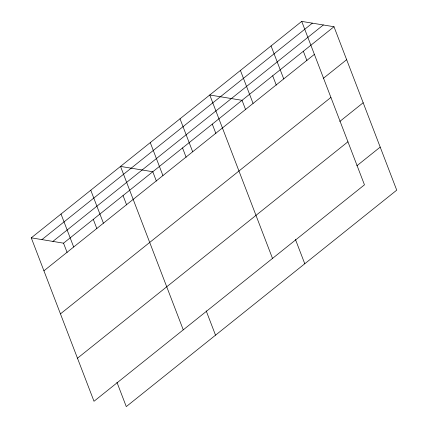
<?xml version="1.0" encoding="UTF-8"?>
<svg xmlns="http://www.w3.org/2000/svg" width="428" height="428" viewBox="0 0 428 428"><rect width="100%" height="100%" fill="white"/><g stroke="black" fill="none" stroke-linecap="round" stroke-linejoin="round"><path stroke-width="0.64" d="M301.724 21.4L364.463 184.832L94.005 401.271L31.271 237.84L301.724 21.4L333.995 26.729L396.729 190.16L126.276 406.6L116.935 382.268M41.917 239.6L312.376 23.16M52.89 241.408L323.343 24.968M31.271 237.84L63.537 243.168L333.995 26.729M43.929 270.812L314.382 54.367M323.268 78.404L346.648 59.695M60.455 313.863L330.908 97.424M339.795 121.456L363.174 102.747M77.479 358.22L347.937 141.78M356.824 165.813L380.203 147.104M303.34 51.258L306.924 60.589M271.074 45.93L283.732 78.902M272.69 75.788L276.274 85.118M240.424 70.459L253.076 103.432M245.619 109.648L242.039 100.318L209.774 94.989L272.508 258.421M295.432 239.413L304.773 263.75M212.288 124.125L215.873 133.456M180.022 118.797L192.675 151.769M182.537 147.933L186.121 157.263M150.271 142.61L162.929 175.576M156.37 181.071L152.791 171.74L120.519 166.417L183.259 329.849M206.184 310.84L215.525 335.172M123.039 195.553L126.618 204.884M90.773 190.225L103.426 223.197M93.288 219.361L96.872 228.691M61.022 214.032L73.675 247.004M63.537 243.168L67.121 252.499"/></g></svg>
